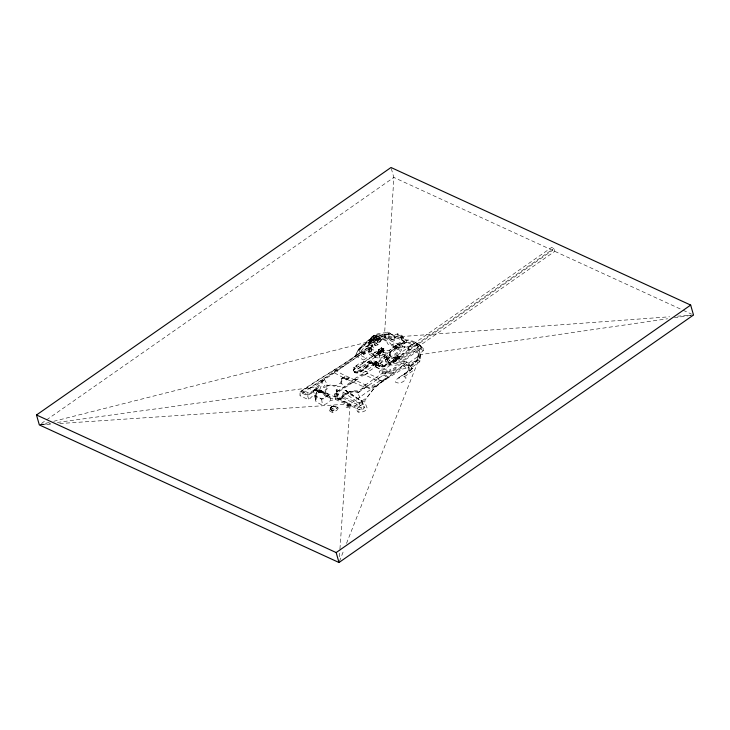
<?xml version="1.0" encoding="UTF-8"?>
<svg xmlns="http://www.w3.org/2000/svg" width="730" height="730" viewBox="0 0 730 730"><rect width="100%" height="100%" fill="white"/><g stroke="black" fill="none" stroke-linecap="round" stroke-linejoin="round"><path stroke-width="0.55" stroke-dasharray="3.65 2.74" d="M349.524 404.201L346.148 406.035L346.057 407.121L348.767 405.889L348.584 405.214L335.727 399.575L330.708 400.368L326.447 403.745L322.496 405.332L316.035 401.719L315.661 400.159L316.729 398.06L316.747 392.713L314.11 389.802L316.309 388.944L320.214 392.028L320.89 391.554L317.751 391.143L316.309 388.944M379.637 377.629L378.624 378.341L367.509 373.231L362.034 376.169L359.817 375.147L385.029 357.545L383.341 350.482L378.003 352.043L371.196 348.913L372.765 345.655L371.762 343.894M346.057 407.121L347.443 407.468L351.468 406.309L354.953 407.614L358.174 412.131L362.664 411.848L365.538 410.643L367.044 407.906L364.845 402.221L364.89 400.505L373.003 389.537L379.974 383.414L386.453 378.952L402.996 368.869L407.988 368.102L408.7 369.836C405.579 374.992 398.881 376.169 395.386 380.905L395.706 382.383L398.233 383.022L402.33 382.1L405.579 379.974L406.008 377.666L402.759 375.987L411.474 369.362L411.656 367.783L410.534 366.487L417.77 359.945L418.746 351.997L417.56 350.838A7.811 4.243 -15.9 0 0 418.263 344.578L409.612 340.6L406.099 340.454L399.118 337.251M348.621 404.137L348.584 405.214L348.621 404.137L335.088 398.124L330.462 398.835L330.708 400.368L328.6 394.976L329.385 394.227L330.462 398.835M316.729 398.06L316.273 396.125L314.94 395.341L311.71 396.801L309.985 398.516L306.956 398.945L300.879 396.226L299.957 395.249L300.112 391.882C319.202 378.213 340.061 367.391 358.886 353.265L359.817 351.13L359.032 348.986L360.51 347.069L373.687 335.554C378.541 334.121 383.77 335.371 388.424 333.446L394.702 335.024L397.485 333.802L401.792 335.38L403.754 338.902L402.111 340.563L406.738 342.489L408.754 342.242L419.64 345.19L421.858 348.52L423.464 348.575L423.281 350.646L420.106 353.484L420.79 354.552L419.759 361.742L411.373 367.573L410.534 366.487L418.336 359.863L419.312 351.723L418.901 350.61L420.38 348.776L420.608 345.682C416.447 342.854 411.346 339.505 406.099 339.998L400.889 337.506L401.792 335.38M380.23 363.467L384.144 358.348L388.269 356.286L388.533 356.97L385.312 359.826L385.869 360.766C397.047 369.38 408.243 357.143 416.94 351.267L417.825 352.134L417.159 359.662L409.092 364.9L402.96 365.383L375.357 386.8L366.624 397.804L359.123 402.887L342.799 396.992L343.045 392.056L345.582 390.285L361.651 401.117L364.845 402.221M385.942 334.523L385.796 337.342C382.337 335.408 379.125 338.747 375.749 337.88L374.189 338.373L358.631 349.488L354.981 356.55C337.643 370.895 317.523 381.58 299.957 395.249M57.396 422.433L313.69 387.165L384.354 337.826L393.835 177.436L391.006 167.499M367.81 385.896L367.738 386.973L369.909 388.141L372.108 386.608L371.971 385.997L379.481 381.124L377.939 379.846L376.087 380.111L364.973 375.001L359.817 375.147M383.186 375.156L384.418 375.329L386.873 377.419L381.781 380.978L380.102 380.695L378.56 379.418L378.624 378.341L373.87 379.089M339.395 556.835L339.87 550.037M339.952 548.905L350.117 403.891L420.79 354.552L667.585 318.773M350.628 406.354L350.756 404.758L336.156 398.06L334.431 396.353L334.678 394.127L336.868 391.8L351.659 381.48M368.769 385.221L364.106 387.192L358.503 391.107C351.796 389.784 344.825 392.685 340.372 397.896L341.019 398.826L336.092 395.879L336.265 394.1L337.972 392.311L359.416 377.994L357.198 376.981L351.112 381.224L355.866 380.476L353.329 382.246M369.225 352.672L371.762 350.902L373.331 347.644L372.327 345.883L369.8 347.653L368.148 351.614L376.032 355.793L378.569 354.023L383.907 352.471L389.592 352.636L404.739 342.06L404.831 341.339L397.257 338.09L394.748 339.651L391.645 339.432L389.939 341.22L389.765 342.963L391.098 344.295L391.809 344.624L394.355 343.474L392.357 344.87L395.195 345.746L396.591 347.252L399.675 348.666L400.46 348.11L399.173 347.526L402.504 346.996L402.668 345.536L405.387 346.786L402.285 348.949L400.834 349.195L401.491 350.017L400.587 351.303L392.84 356.714L392.767 357.426A6.013 3.267 -15.9 0 0 401.062 356.112M406.537 362.29C400.432 369.672 391.827 371.141 383.195 372.583L365.529 384.911L364.106 387.192L364.206 388.415L363.093 387.904L359.607 391.618L357.764 392.348L353.475 391.7L347.726 393.497L346.613 392.986L342.288 397.941L339.751 399.712M353.649 379.454L356.879 379.764L357.198 376.981M371.387 341.877L371.552 340.454C376.643 338.008 382.046 337.926 386.763 341.558L387.384 341.12C382.319 337.178 376.443 337.707 371.004 340.207L369.197 342.717L375.366 345.546L377.967 344.806L381.206 340.28L379.91 337.032L378.24 336.028L376.26 335.9L373.632 336.621L370.986 338.464L371.387 341.877L375.804 342.571L377.036 342.105L378.751 338.638L374.581 341.147L370.822 339.888L373.386 341.065L374.609 342.489M370.767 342.315L371.004 340.207L369.042 339.97L370.548 343.547L369.763 344.706L369.197 342.717C373.112 342.397 377.118 343.693 380.85 341.302M417.925 345.272L418.153 348.538C409.594 354.616 398.553 368.595 387.137 359.89L386.791 357.682L389.993 354.844L389.455 353.886L390.276 351.65L401.016 344.159L407.075 342.37L411.829 344.56L411.775 345.281L406.929 346.878L406.135 348.046L408.882 349.989L408.809 350.701M389.993 354.844L390.422 356.34L387.137 359.89L386.791 357.682M404 364.06L404.028 360.273L409.22 363.522L404.31 361.268L391.782 371.214L390.221 373.495L381.927 373.468L379.637 372.419A1.706 0.922 -15.9 0 1 379.755 371.041A1.706 0.922 -15.9 0 1 382.1 370.657M315.059 389.473L319.594 392.457L315.059 389.473L319.594 392.457L321.392 392.174L321.51 391.125L318.408 390.34L321.51 391.125L324.458 393.507L325.105 395.496L330.663 398.699M357.727 356.842L358.047 354.05L366.195 358.229M402.504 346.996L402.668 345.546M418.354 346.768L416.575 343.967L412.459 344.295L408.043 347.389L407.96 348.101L410.698 350.044L409.913 351.212L402.166 356.623A7.802 4.243 -15.9 0 1 391.499 358.311L390.952 357.362L391.736 356.204L399.483 350.792L399.584 350.09L395.322 348.137L393.926 346.631L387.712 343.912L386.763 341.558L390.541 338.921L394.748 339.651L394.51 340.481L379.272 335.663L393.643 339.14L395.523 337.817L388.807 332.25C381.252 333.72 374.818 332.132 369.042 339.97L373.942 339.35M302.868 390.212L300.112 391.882L300.349 392.539L307.659 395.569L313.617 391.691L314.511 389.227M370.548 343.547L371.004 340.207M380.12 353.667L378.615 353.493L383.168 351.057L378.615 353.493L380.129 353.667C385.385 349.743 373.742 348.757 381.233 350.327L381.635 347.699L372.391 354.15L372.948 356.112L371.369 357.207L367.208 357.517L362.646 360.702L363.759 361.669L361.797 363.038L360.684 362.527L353.293 367.692L355.145 368.541L353.703 370.694L354.68 372.455C361.195 373.605 366.551 368.093 369.809 363.111L371.707 362.81L379.627 366.442L384.062 366.423L386.079 365.301L390.678 364.708L399.921 358.257L399.292 356.34L397.074 355.327L397.631 357.28L399.921 358.257L397.138 355.282L394.529 357.481L393.251 360.346L393.826 361.168M378.414 353.63L379.956 353.785L381.233 350.92L383.451 351.349L383.852 348.721L381.598 347.717M395.633 361.24L394.127 361.076L398.68 358.631L394.127 361.076L395.633 361.24C400.898 357.317 389.263 356.34 396.737 357.901L397.138 355.282L397.978 358.229L400.204 359.251L554.782 251.33L553.942 248.382L551.725 247.36L387.904 361.733L388.46 363.686L382.721 366.661L378.459 364.699C379.7 361.615 373.842 361.715 376.68 361.834L378.03 363.212M398.79 359.041L396.746 358.494L398.963 358.923L399.356 356.295L396.746 358.494L395.468 361.359L393.926 361.213M381.142 350.61L381.626 347.699L379.016 349.898L377.738 352.763L378.322 353.585M396.655 358.184L397.138 355.282M338.136 408.344L336.676 410.479L333.135 412.14L332.132 412.304L329.495 410.89L330.307 408.043L331.502 406.637L333.291 405.907L337.853 407.349L338.136 408.344L333.291 405.907L335.782 407.358M307.293 387.694L313.416 390.486L307.421 394.684L301.298 391.873C319.795 377.83 340.582 367.418 359.06 353.338L365.566 349.396L369.134 345.117L368.623 343.2L369.626 340.919L376.215 336.32L374.426 335.891L360.191 348.794L360.784 350.619L365.429 353.84L364.087 354.771L360.173 350.993L359.416 348.922L373.879 335.645L376.835 335.891C382.812 334.659 389.464 332.196 395.122 336.165L397.485 334.513L400.843 336.055L397.85 338.136M332.132 412.304L332.451 410.798L335.827 409.192L337.853 407.349L332.497 410.616L330.334 409.503L331.63 406.71L333.199 406.026L336.74 406.838M364.973 375.001L367.509 373.231L367.756 372.172L387.247 358.567L388.834 358.275L389.099 358.959L385.878 361.815L386.435 362.755C391.088 366.305 396.956 365.903 401.783 363.038L406.692 365.292L409.092 364.9L409.822 366.095L407.988 368.102L409.092 364.9L408.189 367.236L410.132 368.486L409.183 370.594L404.256 374.253M314.11 389.802L313.617 391.691L314.94 395.341M396.29 368.066L394.957 367.455L392.758 368.988L391.7 368.504L389.391 370.11L393.999 372.227L390.221 373.495L390.468 371.616L386.672 373.231L387.365 371.296L385.413 373.605L357.691 392.95L361.651 401.117L360.438 405.734L358.111 407.221L357.262 409.065L358.065 409.904L358.174 412.131M337.935 396.071L336.621 391.608L337.123 389.72L336.165 389.902L337.461 396.153L338.848 393.926L337.123 389.72M373.422 363.878L373.24 363.923M374.171 364.671L374.308 364.37M376.607 361.678L376.598 361.615M329.495 410.89L331.502 406.637M373.331 363.604L373.477 364.279L372.911 364.215M377.51 362.308L377.857 362.965M390.422 356.34L389.884 355.373L390.705 353.147L405.844 342.571L407.075 342.37M342.854 377.437L341.111 378.824L341.941 380.239L340.627 382.155L341.375 383.606L339.176 383.734L337.744 384.737C334.413 387.092 331.247 383.469 327.998 385.805L323.947 378.633L314.347 390.523L317.44 390.669L319.667 389.802L323.947 378.633L333.245 373.331M339.413 561.443L344.003 549.772M346.513 543.403L420.79 354.552L418.901 350.61M408.636 368.595L409.028 367.619M381.79 350.418L378.514 353.448L378.012 353.055L379.016 349.898L382.575 350.619M397.302 358.001L394.027 361.031L393.525 360.638L394.529 357.481L398.078 358.193M384.464 356.568L379.846 357.974L376.598 357.782L369.791 354.661L368.568 353.11L370.22 349.15L369.115 345.673L365.675 346.933L367.893 347.954L373.331 347.644L372.765 345.655M369.134 345.117L369.754 343.675L368.842 342.078L369.626 340.919M355.145 368.541L354.734 367.701L353.201 369.982L354.479 372.601C362.171 375.448 366.56 363.458 373.477 365.611L372.911 363.622L374.745 364.626L376.06 361.715M377.036 342.105L378.751 338.638L375.813 340.682M379.846 357.974L379.281 355.984L380.467 353.721L383.898 354.579L388.141 354.442L387.128 352.672L383.898 354.579L379.281 355.984L376.032 355.793M373.176 362.837L373.34 363.987M378.432 363.85L377.474 362.071M374.846 364.407L375.804 366.843L375.047 364.708M361.277 354.36L365.356 349.725L367.893 347.954L369.115 345.673L372.327 345.883L369.225 344.46L363.138 348.703L359.06 353.338L361.761 352.052L362.18 350.902L365.046 352.499L365.429 353.84M373.076 363.805L373.34 365.712L372.857 364.033M376.023 361.587L376.379 363.586L375.831 361.879M398.835 378.56L399.456 377.437M364.498 362.007L368.887 358.284L370.101 358.092L359.981 365.146L364.608 362.062L363.759 361.669M356.377 353.402L359.032 348.986M319.667 389.802L323.399 392.302L325.89 391.818L325.06 390.459L326.383 388.588L323.609 386.955L325.142 384.92L327.998 385.805L326.839 385.732L326.538 384.975M364.316 352.745L363.704 353.429L364.106 354.78L362.18 350.902M363.987 353.01L365.046 352.499L363.704 353.429L361.56 351.331M353.703 370.694L353.484 369.946L354.935 367.792M369.754 343.675L365.566 349.396M353.411 370.721L354.944 368.449L354.734 367.701M340.627 382.155L341.941 380.239M387.247 358.567L386.681 356.578L388.141 354.442L384.464 355.556L381.927 357.326L378.012 362.445M369.608 341.959L379.299 335.198L384.436 335.399L388.634 334.103L394.501 336.594M387.42 377.666L387.539 376.607L384.454 374.271L385.413 373.605L385.96 371.05L387.539 370.63L387.146 368.887L382.52 370.083L382.812 371.88L384.418 371.442L385.413 373.605L382.009 372.035L382.566 371.023L382.146 370.63M363.649 367.226L367.591 362.089L370.995 360.848L374.244 361.04L382.155 364.671L388.46 363.686L397.777 357.152C399.365 358.649 398.325 354.789 397.321 355.528M366.059 368.34L370 363.202C375.302 362.591 380.905 370.192 386.279 365.392L385.869 364.553L383.852 365.684L379.408 365.693L371.497 362.062L369.59 362.363C366.341 367.345 360.976 372.866 354.47 371.707L353.484 369.946M358.631 349.488L360.51 347.069M368.623 343.2L376.215 336.32M345.582 390.285L361.651 401.117L364.608 407.303L363.193 409.092L358.065 409.904M341.019 398.826L336.156 398.06L337.424 397.175L334.431 396.353L336.265 394.1L334.678 394.127L337.972 392.311L336.868 391.8L351.75 382.693L350.637 382.182L352.763 381.982M381.06 350.446L378.514 353.448L377.903 352.645M396.572 358.019L394.027 361.031L393.415 360.228M409.849 370.895L411.3 369.316L411.492 367.838L410.415 366.369L417.77 359.945M345.637 390.468L348.146 393.26L361.651 401.117L358.996 404.009L357.089 404.31L354.552 406.081L350.756 404.758L348.557 406.035L346.148 406.035M416.447 350.327L418.153 348.538M315.661 400.159L314.639 394.921L316.747 392.713M349.898 377.738L344.806 378.979L346.805 379.901L349.898 377.738L341.987 378.669L343.629 378.085L345.929 375.913L341.987 378.669L342.726 380.12L341.421 382.027L342.334 385.185L340.226 386.663L337.625 386.672L337.123 385.175L334.285 386.179L330.781 385.257L324.531 386.626L327.259 388.634L325.854 390.331L326.721 391.581L326.365 392.165L324.531 392.849L322.779 392.731L319.046 390.24M350.181 391.298L347.726 393.497L350.437 392.202L350.181 391.298L353.475 391.7L353.986 390.696L356.021 392.183L357.289 391.298L357.764 392.348L358.503 391.107L359.607 391.618L357.691 392.95M409.822 366.095L417.159 359.662M373.066 363.595L376.498 361.706M354.981 356.55L358.886 353.265M381.626 347.699L382.164 349.679L384.382 350.701L383.852 348.721L381.233 350.92L383.277 351.468M330.307 408.043L332.141 406.537L334.705 406.537M398.607 348.173L395.195 345.746L404.831 341.339L399.127 342.826L389.026 350.646L383.341 350.482M382.739 348.246L383.296 350.199L383.807 349.049L383.113 348.73L384.208 350.482M398.169 355.829L398.753 357.791L399.73 358.047M328.6 394.976L323.29 398.826L321.638 399.21L314.858 396.034L314.639 394.921M309.52 388.698L323.947 378.633L316.382 390.386L314.347 390.523M370.22 349.15L368.321 349.442L336.795 370.858L331.028 372.318M320.47 392.521L319.986 392.01L320.945 391.782L325.105 395.496L320.945 391.782L319.202 392.092L315.314 394.802L315.196 395.797L321.565 398.717L323.28 398.461L329.385 394.227L327.168 393.205L325.087 393.689L315.013 389.847M371.369 357.207L382.319 349.551L383.159 349.935L381.863 347.936L382.264 349.588L384.409 350.674L361.87 366.414L359.653 365.392M356.815 367.546L359.123 366.132L356.988 367.628M374.609 355.172L376.096 356.477L375.165 357.125L374.599 355.136L383.852 348.721M383.752 348.867L382.912 348.484L383.378 350.099M375.676 361.697L376.242 363.686L371.661 362.463L368.157 364.078L359.142 370.375L357.235 370.667L357.782 368.978L361.87 366.414M353.201 369.982L354.269 371.853C360.912 373.066 366.487 367.591 369.791 362.454C375.092 361.852 380.695 369.444 386.07 364.644M375.813 362.19L375.987 361.459M373.459 363.659L376.881 361.761M377.346 362.299L378.158 363.266M374.864 364.471L375.53 365.876M374.673 364.38L375.101 364.9M374.143 363.604L375.111 364.37L374.901 363.622L375.393 365.192M377.912 363.157L378.706 364.817L378.122 362.929L374.837 364.936M387.219 359.178L389.637 357.481M379.399 366.597L379.408 365.693L379.627 366.442M375.695 366.633C380.494 371.324 386.581 368.677 390.678 364.708L390.121 362.746L553.942 248.382M393.351 361.496L552.564 250.317L551.725 247.36M363.011 403.936L360.438 405.734L342.288 397.941L340.372 397.896L348.146 393.26L342.799 396.992M362.993 386.681L365.529 384.911L367.747 385.933M404.529 376.653L412.988 370.667L412.87 368.75L411.656 367.783M357.782 368.978L361.624 366.296M374.745 364.626L375.22 364.954M347.361 379.509L365.374 387.594M383.35 350.19L377.839 353.922L383.268 350.19M398.872 377.583L409.183 370.594L409.968 370.959M379.828 383.077L386.453 378.952M403.453 337.862L398.151 336.119L393.908 337.652L392.001 336.53L389.136 336.302L385.796 337.342L384.719 334.751M398.726 357.782L398.37 356.085L399.264 356.432M310.752 393.242L313.617 391.691L314.393 390.276L319.202 392.092M368.568 353.11L368.148 351.614L371.889 349.789L369.8 347.653M395.195 345.746L404.739 342.06L395.341 346.239L389.026 350.646L389.592 352.636L390.705 353.147L390.276 351.65L395.322 348.137L395.04 347.142L393.926 346.631M408.043 347.389L412.888 345.792L416.994 345.463M378.24 336.028L380.011 338.893L382.146 339.943C379.965 338.227 376.881 338.565 374.481 339.596L373.632 336.621M334.431 396.353L336.092 395.879M49.284 422.405L39.329 424.924L393.835 177.436L682.13 309.803M53.71 421.292L384.354 337.826L669.629 316.784M375.357 386.8L372.656 386.854L369.535 388.752L367.117 387.402L365.274 387.666M336.986 394.31L337.461 396.153L336.165 389.902L336.986 394.31L338.848 393.926M368.148 351.614L371.762 350.902L378.569 354.023L379.281 355.984M387.137 332.278L388.068 332.113L388.634 334.103L387.703 334.258M674.347 317.796L693.5 315.022L677.586 316.19M42.723 424.459L50.625 423.373M40.469 424.842L51.812 424.075M59.751 423.537L350.117 403.891L313.69 387.165M381.233 350.327L382.766 350.482M396.737 357.901L398.279 358.056M319.986 392.01L321.392 392.174M380.102 380.695L381.781 380.978L378.56 379.418M317.44 390.669L316.382 390.386L315.433 388.88M317.751 391.143L320.214 392.028M332.451 410.798L330.124 409.603M376.342 367.126L380.768 369.097M361.25 374.152L363.476 375.165M683.17 310.277L691.438 314.073M415.334 342.58L417.551 343.602M384.354 337.826L420.79 354.552M403.9 354.123L402.768 353.603L402.148 354.041L403.279 354.561M382.365 349.497L382.009 348.219L382.693 348.538M397.832 357.089L397.467 355.811L398.151 356.13M383.898 354.579L384.464 355.556L386.681 356.578M386.717 358.393C397.403 366.925 407.532 354.004 416.018 348.83A6.013 3.267 -15.9 0 0 416.575 343.967M360.757 347.188L361.295 347.434M372.391 354.15L376.096 356.477M387.904 361.733L391.608 364.06L390.121 362.746M375.85 361.56L377.985 363.029M376.151 362.025L373.039 364.279M355.51 355.82L363.659 359.999M367.591 362.089L370 363.202L369.59 362.363L369.809 363.111M375.804 366.843L375.01 364.589M367.756 372.172L365.538 371.159L367.509 373.231M361.359 371.387L361.341 370.74L361.56 371.479L359.142 370.375M376.069 385.759L374.49 386.006L375.229 386.343M335.59 369.134L337.808 370.147M354.661 378.751L356.879 379.764M334.577 369.836L341.987 374.098L365.529 384.911M343.392 377.684L332.05 371.597M343.629 378.085L346.805 379.901M341.266 396.719L342.37 397.229M309.474 393.242L309.191 393.443M420.38 348.776L423.281 350.646M343.045 392.056L359.123 402.887L358.996 404.009L360.438 405.734L354.552 406.081L356.404 407.367L357.262 409.065M324.458 393.507L321.793 391.599L322.779 392.731M402.96 365.383L406.427 367.984M423.464 348.575L420.918 346.604L421.858 348.52L418.856 344.159L419.64 345.19M411.373 367.573L412.87 368.75M398.178 358.238L398.68 358.631M382.666 350.665L383.168 351.057M375.722 343.036L377.967 344.806L377.583 342.361L380.029 338.118L379.91 337.032M397.339 349.059L395.04 347.142L396.308 346.257L396.591 347.252M398.379 358.101L398.963 358.923M382.867 350.528L383.451 351.349M374.581 341.147L375.804 342.571M325.087 393.689L328.445 397.677L327.168 393.205M389.391 363.038L390.678 364.708M373.879 355.455L375.165 357.125M418.336 359.863L419.759 361.742M397.467 355.811L398.516 357.408M382.009 348.219L383.058 349.807M402.057 335.864L403.754 338.902M323.609 386.955L323.874 387.429M373.988 342.927L375.366 345.546M420.434 358.759L418.701 355.291L419.887 357.691M400.852 337.105L402.294 340.098M361.651 401.117L364.608 407.303M350.756 404.758L351.468 406.309M335.088 398.124L335.727 399.575M420.608 345.682L421.858 348.52M370.995 360.848L371.661 362.463M400.889 337.506L402.111 340.563M376.26 335.9L377.227 338.738M374.818 335.134L375.749 337.88M376.279 335.307L377.218 338.2M397.485 333.802L398.151 336.119M412.459 344.295L412.888 345.792M399.356 356.295L400.204 359.251M389.455 353.886L389.884 355.373M388.269 356.286L389.099 358.959M384.464 355.556L385.029 357.545M385.312 359.826L385.878 361.815M385.869 364.553L386.079 365.301L384.117 366.588L383.852 365.684M382.155 364.671L382.721 366.661M378.003 352.043L378.569 354.023M370.986 338.464L371.552 340.454M371.196 348.913L371.762 350.902M373.039 363.677L372.957 364.535M367.893 347.954L368.321 349.442M370.566 362.007L370.758 362.92M357.718 371.908L357.892 372.811M354.47 371.707L354.68 372.455M354.269 371.853L354.479 372.601M348.502 404.904L348.767 405.889M406.099 339.998L406.738 342.489M347.416 405.15L347.635 406.017M388.424 333.446L389.136 336.302M307.659 395.569L308.525 399.082M314.858 396.034L316.035 401.719M321.638 399.21L322.496 405.332M375.831 362.034L375.859 362.509M363.577 407.212L363.814 406.738L363.577 407.212M361.742 407.194L360.228 407.678C360.51 406.154 356.815 407.632 358.202 409.375L361.724 409.028L361.742 407.194M371.917 338.455L371.789 339.587L373.094 340.189L374.618 339.632L374.18 338.236L375.43 336.53L371.917 338.455M375.329 337.47L376.689 338.766L373.468 340.363L375.758 340.216L379.144 337.844L377.684 336.512L376.105 336.411L375.329 337.47M399.264 356.641L398.936 357.6L398.571 356.322L399.264 356.641M303.908 390.979L302.777 391.764L307.157 393.479L308.279 392.694L303.908 390.979M308.425 393.735L308.425 393.735M356.888 365.748L355.756 366.542L357.335 365.958L356.888 365.748M371.497 362.062L371.479 362.965L371.497 362.062M332.214 408.198L330.809 409.183L332.78 410.087L333.482 409.594L332.497 409.147L333.199 408.654L332.214 408.198"/><path stroke-width="1.09" d="M36.5 414.978L391.006 167.499L690.671 305.076L693.5 315.022L338.994 562.502L39.329 424.924L36.5 414.978L336.165 552.564L338.994 562.502M336.165 552.564L690.671 305.076"/></g></svg>
